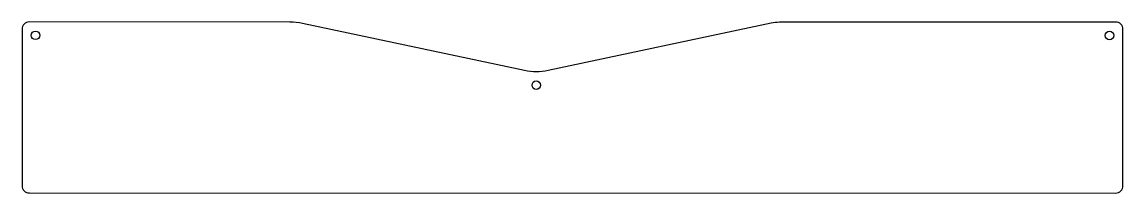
# Model space of a CAD drawing. Header units: millimetres. Extents: x 4 to 453, y 6 to 76.
import ezdxf

# ---------------------------------------------------------------- set-up
doc = ezdxf.new("R2010")
doc.units = ezdxf.units.MM

msp = doc.modelspace()

# ---------------------------------------------------------------- linework, layer by layer
msp.add_lwpolyline([(450.28, 6.36, 0.414231), (453.28, 9.36), (453.28, 73.36, 0.414214), (450.28, 76.36), (314.45, 76.36, 0.014767), (312.98, 76.31, 0.037047), (309.61, 75.85), (218.5, 56.46, -0.105375), (208.91, 56.47), (118.3, 75.8, 0.052509), (113.1, 76.35), (6.71, 76.39, 0.414307), (3.71, 73.39), (3.71, 9.38, 0.414214), (6.71, 6.38)], format="xyb", close=True)
for centre in [(9.19, 70.92), (447.8, 70.88), (213.71, 50.49)]:
    msp.add_circle(centre, 1.75)

doc.saveas('drawing.dxf')
